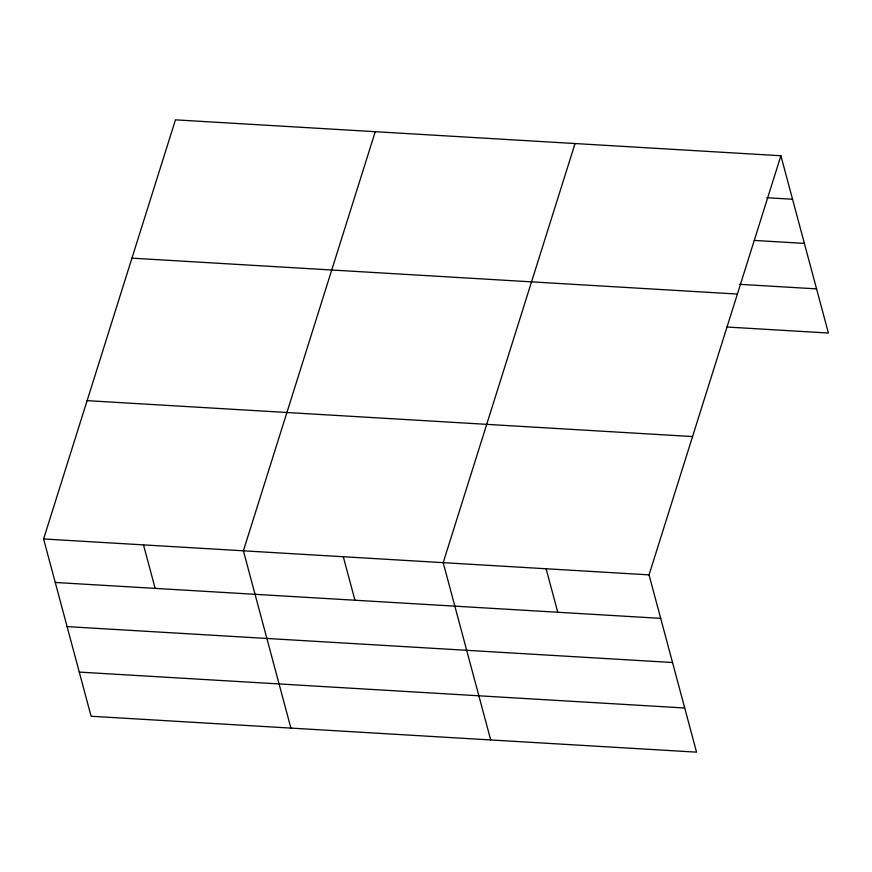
<?xml version="1.0" encoding="UTF-8"?>
<svg xmlns="http://www.w3.org/2000/svg" width="872" height="872" viewBox="0 0 872 872"><rect width="100%" height="100%" fill="white"/><g stroke="black" fill="none" stroke-linecap="round" stroke-linejoin="round"><path stroke-width="1.31" d="M780.898 155.75L649.041 574.866L696.543 752.154L91.102 716.25L43.6 538.961L175.457 119.846L780.898 155.75L828.4 333.039L726.834 327.011M375.254 131.694L243.397 550.81L290.899 728.098M575.051 143.542L443.194 562.658L490.696 739.947M766.815 197.726L792.55 199.252M754.269 240.421L804.376 243.397M739.38 284.305L816.574 288.883M131.945 258.156L737.385 294.06M87.113 400.651L692.553 436.556M43.6 538.961L649.041 574.866M55.252 582.463L660.693 618.357M67.09 626.608L672.519 662.513M79.276 672.094L684.716 707.999M546.112 568.762L557.764 612.253M343.296 556.739L354.948 600.23M143.499 544.891L155.151 588.382"/></g></svg>
